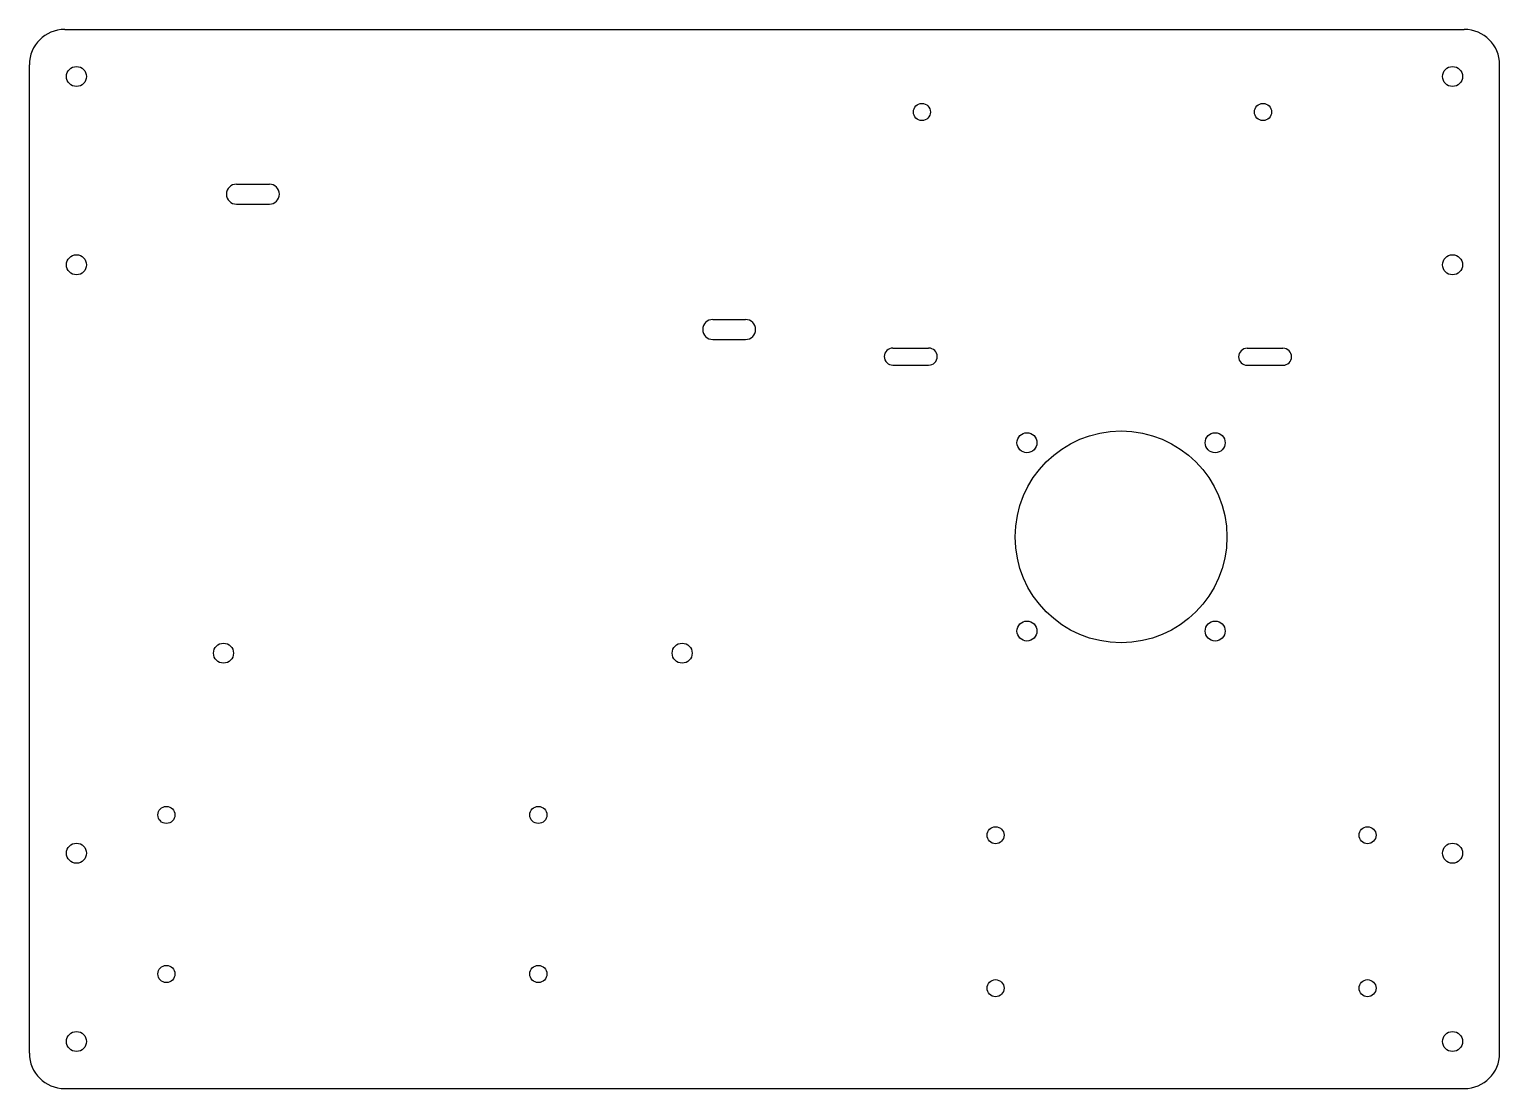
# Model space of a CAD drawing. Header units: millimetres. Extents: x 0 to 250, y 0 to 180.
import ezdxf

# ---------------------------------------------------------------- set-up
doc = ezdxf.new("R2010")
doc.units = ezdxf.units.MM

msp = doc.modelspace()

# ---------------------------------------------------------------- linework, layer by layer
at = {"layer": 'CUT'}
for p, q in [((6, 180), (244, 180)), ((0, 6), (0, 174)), ((250, 6), (250, 174)), ((35.2, 153.7), (40.8, 153.7)), ((35.2, 150.3), (40.8, 150.3)), ((116.19, 130.7), (121.79, 130.7)), ((116.19, 127.3), (121.79, 127.3)), ((146.8155, 125.846), (152.9155, 125.846)), ((207.0655, 125.816), (213.1655, 125.816)), ((146.8155, 122.946), (152.9155, 122.946)), ((207.0655, 122.916), (213.1655, 122.916)), ((6, 0), (244, 0))]:
    msp.add_line(p, q, dxfattribs=at)
for centre, radius in [((8, 172), 1.7), ((242, 172), 1.7), ((151.7655, 165.966), 1.45), ((209.7655, 165.966), 1.45), ((8, 140), 1.7), ((242, 140), 1.7), ((185.63, 93.76), 18), ((169.63, 109.76), 1.7), ((201.63, 109.76), 1.7), ((169.63, 77.76), 1.7), ((201.63, 77.76), 1.7), ((33, 74), 1.7), ((111, 74), 1.7), ((23.2925, 46.5), 1.45), ((86.5425, 46.5), 1.45), ((164.2925, 43.0595), 1.45), ((227.5425, 43.0595), 1.45), ((8, 40), 1.7), ((242, 40), 1.7), ((23.2925, 19.475), 1.45), ((86.5425, 19.475), 1.45), ((164.2925, 17.0595), 1.45), ((227.5425, 17.0595), 1.45), ((8, 8), 1.7), ((242, 8), 1.7)]:
    msp.add_circle(centre, radius, dxfattribs=at)
for centre, radius, start, end in [((6, 174), 6, 90, 180), ((244, 174), 6, 0, 90), ((35.2, 152), 1.7, 90, 270), ((40.8, 152), 1.7, -90, 90), ((116.19, 129), 1.7, 90, 270), ((121.79, 129), 1.7, -90, 90), ((146.8155, 124.396), 1.45, 90, 270), ((152.9155, 124.396), 1.45, -90, 90), ((207.0655, 124.366), 1.45, 90, 270), ((213.1655, 124.366), 1.45, -90, 90), ((6, 6), 6, 180, 270), ((244, 6), 6, 270, 360)]:
    msp.add_arc(centre, radius, start, end, dxfattribs=at)

doc.saveas('drawing.dxf')
